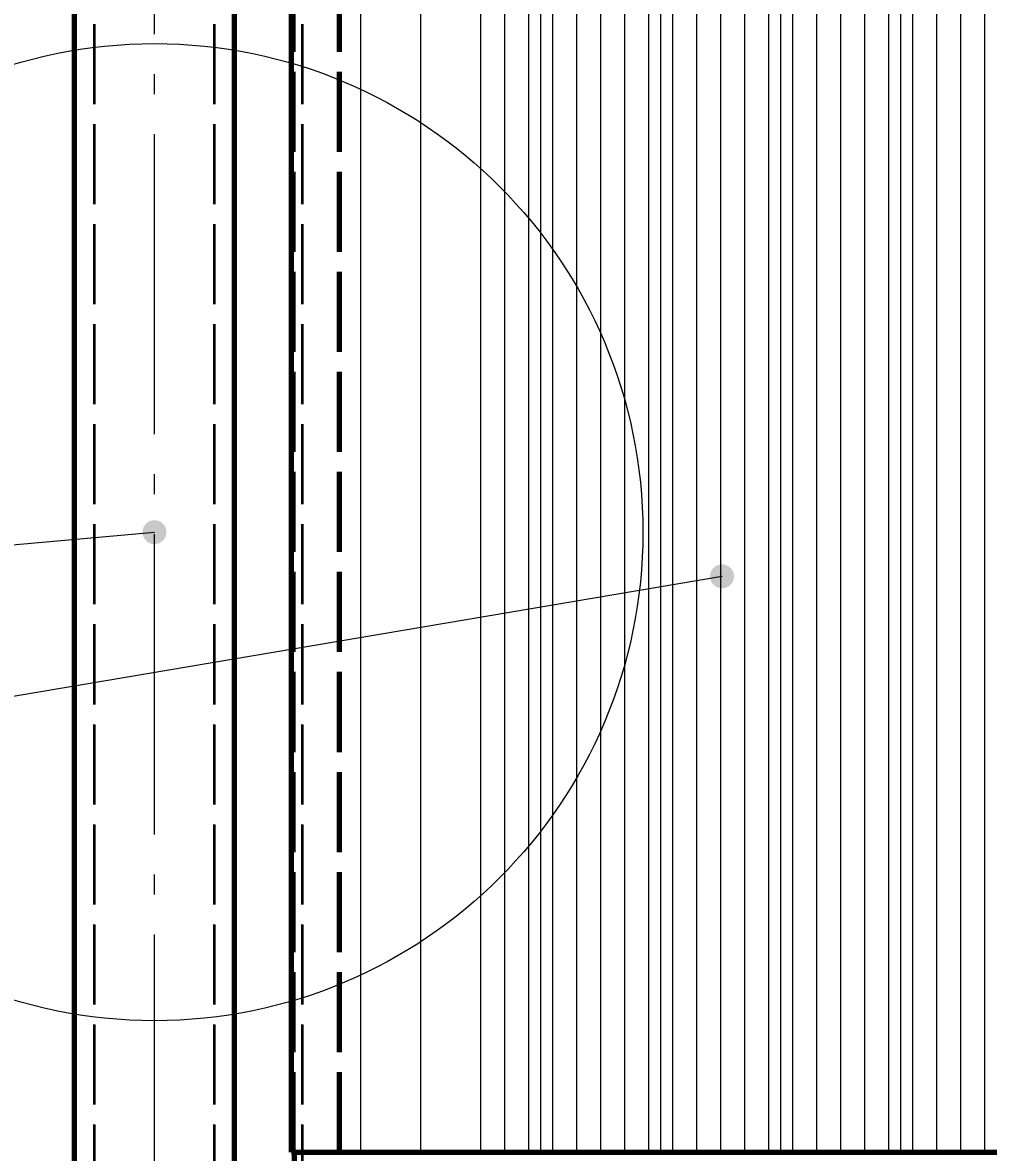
# Model space of a CAD drawing. Header units: millimetres. Extents: x 0 to 2382, y 0 to 420.
# Drawn here: x 97.1 to 145.6, y 220.4 to 276.9 of the extents above; entities that cross this region are included whole.
import ezdxf

# ---------------------------------------------------------------- set-up
doc = ezdxf.new("R2010")
doc.units = ezdxf.units.MM
doc.linetypes.add('IRAM-E-TRAZOS', pattern=[5, 4, -1])
doc.linetypes.add('IRAM-F-TRAZO-PUNTO', pattern=[20, 15, -2, 1, -2])
for name, color, linetype, lineweight in [('01-VISIBLE', 7, 'CONTINUOUS', 70), ('02-OCULTA', 4, 'IRAM-E-TRAZOS', 35), ('03-EJE', 1, 'IRAM-F-TRAZO-PUNTO', 18), ('04-COTA', 3, 'CONTINUOUS', 18), ('05-RAYADO', 8, 'CONTINUOUS', 18), ('08-FINA', 5, 'CONTINUOUS', 18)]:
    doc.layers.add(name, color=color, linetype=linetype, lineweight=lineweight)
doc.styles.add('ISO3098', font='isocpeur.ttf')
doc.dimstyles.new('FLAMA-IRAM', dxfattribs={"dimtxt": 3.5, "dimasz": 3.5, "dimexe": 2, "dimexo": 1.5, "dimgap": 1, "dimtad": 1, "dimdec": 1, "dimtxsty": 'ISO3098', "dimblk": 'IRAM_FLECHA', "dimblk1": 'IRAM_FLECHA', "dimblk2": 'IRAM_FLECHA', "dimcen": 2.5, "dimclrd": 256, "dimclre": 256, "dimclrt": 256, "dimazin": 3, "dimtfac": 1, "dimtmove": 0, "dimatfit": 3, "dimlwd": 18, "dimlwe": 18})

# ---------------------------------------------------------------- blocks, each defined once
blk = doc.blocks.new('IRAM_FLECHA')
blk.add_solid([(0, 0), (-1, 0.125), (-1, -0.125)])

msp = doc.modelspace()

# ---------------------------------------------------------------- hatches: boundary and pattern name
at = {"layer": '05-RAYADO'}
h = msp.add_hatch(dxfattribs=at)
h.set_pattern_fill('ANSI31', scale=0.94488, angle=45)
h.paths.add_polyline_path([(203.364, 220.446), (203.364, 290.71), (113.013, 290.71), (113.013, 220.446)])
h = msp.add_hatch(dxfattribs=at)
h.set_pattern_fill('ANSI31', scale=0.377953, angle=45)
h.paths.add_polyline_path([(196.617, 220.446), (196.617, 290.71), (119.76, 290.71), (119.76, 220.446)])
at = {"layer": '08-FINA'}
h = msp.add_hatch(color=7, dxfattribs=at)
h.dxf.hatch_style = 1
edge = h.paths.add_edge_path()
edge.add_arc((103.688, 251.435), 0.6, 0, 360)
h = msp.add_hatch(color=7, dxfattribs=at)
h.dxf.hatch_style = 1
edge = h.paths.add_edge_path()
edge.add_arc((132.063, 249.228), 0.6, 0, 360)

# ---------------------------------------------------------------- linework, layer by layer
at = {"layer": '01-VISIBLE'}
for p, q in [((99.688, 192.828), (99.688, 325.041)), ((107.688, 192.828), (107.688, 291.098)), ((110.538, 220.446), (110.538, 290.71)), ((110.688, 218.946), (110.688, 220.446))]:
    msp.add_line(p, q, dxfattribs=at)
msp.add_lwpolyline([(110.538, 220.446), (110.788, 220.446), (111.039, 220.446), (111.289, 220.446), (111.539, 220.446), (111.789, 220.446), (112.039, 220.446), (112.289, 220.446), (112.539, 220.446), (112.79, 220.446), (113.04, 220.446), (113.29, 220.446), (113.54, 220.446), (113.79, 220.446), (114.04, 220.446), (114.29, 220.446), (114.54, 220.446), (114.791, 220.446), (115.041, 220.446), (115.291, 220.446), (115.541, 220.446), (115.791, 220.446), (116.041, 220.446), (116.291, 220.446), (116.541, 220.446), (116.792, 220.446), (117.042, 220.446), (117.292, 220.446), (117.542, 220.446), (117.792, 220.446), (118.042, 220.446), (118.292, 220.446), (118.543, 220.446), (118.793, 220.446), (119.043, 220.446), (119.293, 220.446), (119.543, 220.446), (119.793, 220.446), (120.043, 220.446), (120.293, 220.446), (120.544, 220.446), (120.794, 220.446), (121.044, 220.446), (121.294, 220.446), (121.544, 220.446), (121.794, 220.446), (122.044, 220.446), (122.295, 220.446), (122.545, 220.446), (122.795, 220.446), (123.045, 220.446), (123.295, 220.446), (123.545, 220.446), (123.795, 220.446), (124.045, 220.446), (124.296, 220.446), (124.546, 220.446), (124.796, 220.446), (125.046, 220.446), (125.296, 220.446), (125.546, 220.446), (125.796, 220.446), (126.046, 220.446), (126.297, 220.446), (126.547, 220.446), (126.797, 220.446), (127.047, 220.446), (127.297, 220.446), (127.547, 220.446), (127.797, 220.446), (128.048, 220.446), (128.298, 220.446), (128.548, 220.446), (128.798, 220.446), (129.048, 220.446), (129.298, 220.446), (129.548, 220.446), (129.798, 220.446), (130.049, 220.446), (130.299, 220.446), (130.549, 220.446), (130.799, 220.446), (131.049, 220.446), (131.299, 220.446), (131.549, 220.446), (131.799, 220.446), (132.05, 220.446), (132.3, 220.446), (132.55, 220.446), (132.8, 220.446), (133.05, 220.446), (133.3, 220.446), (133.55, 220.446), (133.801, 220.446), (134.051, 220.446), (134.301, 220.446), (134.551, 220.446), (134.801, 220.446), (135.051, 220.446), (135.301, 220.446), (135.551, 220.446), (135.802, 220.446), (136.052, 220.446), (136.302, 220.446), (136.552, 220.446), (136.802, 220.446), (137.052, 220.446), (137.302, 220.446), (137.553, 220.446), (137.803, 220.446), (138.053, 220.446), (138.303, 220.446), (138.553, 220.446), (138.803, 220.446), (139.053, 220.446), (139.303, 220.446), (139.554, 220.446), (139.804, 220.446), (140.054, 220.446), (140.304, 220.446), (140.554, 220.446), (140.804, 220.446), (141.054, 220.446), (141.304, 220.446), (141.555, 220.446), (141.805, 220.446), (142.055, 220.446), (142.305, 220.446), (142.555, 220.446), (142.805, 220.446), (143.055, 220.446), (143.306, 220.446), (143.556, 220.446), (143.806, 220.446), (144.056, 220.446), (144.306, 220.446), (144.556, 220.446), (144.806, 220.446), (145.056, 220.446), (145.307, 220.446), (145.557, 220.446), (145.807, 220.446)], dxfattribs=at)
at = {"layer": '02-OCULTA'}
for p, q in [((100.688, 192.828), (100.688, 325.041)), ((106.688, 192.828), (106.688, 325.041)), ((111.088, 167.828), (111.088, 313.328)), ((110.688, 220.446), (110.688, 290.71)), ((110.688, 220.446), (110.688, 290.71)), ((112.87, 220.446), (112.87, 290.71)), ((113.013, 220.446), (113.013, 290.71)), ((113.013, 220.446), (112.87, 220.446))]:
    msp.add_line(p, q, dxfattribs=at)
for points in [[(112.87, 220.446), (112.611, 220.446), (112.352, 220.446), (112.093, 220.446), (111.834, 220.446), (111.575, 220.446), (111.316, 220.446), (111.057, 220.446), (110.797, 220.446), (110.538, 220.446)], [(113.013, 220.446), (112.755, 220.446), (112.497, 220.446), (112.238, 220.446), (111.98, 220.446), (111.722, 220.446), (111.463, 220.446), (111.205, 220.446), (110.947, 220.446), (110.688, 220.446)], [(110.688, 220.446), (110.938, 220.446), (111.188, 220.446), (111.438, 220.446), (111.688, 220.446), (111.938, 220.446), (112.188, 220.446), (112.438, 220.446), (112.688, 220.446), (112.938, 220.446), (113.188, 220.446), (113.438, 220.446), (113.688, 220.446), (113.938, 220.446), (114.188, 220.446), (114.438, 220.446), (114.688, 220.446), (114.938, 220.446), (115.188, 220.446), (115.438, 220.446), (115.688, 220.446), (115.938, 220.446), (116.188, 220.446), (116.438, 220.446), (116.688, 220.446), (116.938, 220.446), (117.188, 220.446), (117.438, 220.446), (117.688, 220.446), (117.938, 220.446), (118.188, 220.446), (118.438, 220.446), (118.688, 220.446), (118.938, 220.446), (119.188, 220.446), (119.438, 220.446), (119.688, 220.446), (119.938, 220.446), (120.188, 220.446), (120.438, 220.446), (120.688, 220.446), (120.938, 220.446), (121.188, 220.446), (121.438, 220.446), (121.688, 220.446), (121.938, 220.446), (122.188, 220.446), (122.438, 220.446), (122.688, 220.446), (122.938, 220.446), (123.188, 220.446), (123.438, 220.446), (123.688, 220.446), (123.938, 220.446), (124.188, 220.446), (124.438, 220.446), (124.688, 220.446), (124.938, 220.446), (125.188, 220.446), (125.438, 220.446), (125.688, 220.446), (125.938, 220.446), (126.188, 220.446), (126.438, 220.446), (126.688, 220.446), (126.938, 220.446), (127.188, 220.446), (127.438, 220.446), (127.688, 220.446), (127.938, 220.446), (128.188, 220.446), (128.438, 220.446), (128.688, 220.446), (128.938, 220.446), (129.188, 220.446), (129.438, 220.446), (129.688, 220.446), (129.938, 220.446), (130.188, 220.446), (130.438, 220.446), (130.688, 220.446), (130.938, 220.446), (131.188, 220.446), (131.438, 220.446), (131.688, 220.446), (131.938, 220.446), (132.188, 220.446), (132.438, 220.446), (132.688, 220.446), (132.938, 220.446), (133.188, 220.446), (133.438, 220.446), (133.688, 220.446), (133.938, 220.446), (134.188, 220.446), (134.438, 220.446), (134.688, 220.446), (134.938, 220.446), (135.188, 220.446), (135.438, 220.446), (135.688, 220.446), (135.938, 220.446), (136.188, 220.446), (136.438, 220.446), (136.688, 220.446), (136.938, 220.446), (137.188, 220.446), (137.438, 220.446), (137.688, 220.446), (137.938, 220.446), (138.188, 220.446), (138.438, 220.446), (138.688, 220.446), (138.938, 220.446), (139.188, 220.446), (139.438, 220.446), (139.688, 220.446), (139.938, 220.446), (140.188, 220.446), (140.438, 220.446), (140.688, 220.446), (140.938, 220.446), (141.188, 220.446), (141.438, 220.446), (141.688, 220.446), (141.938, 220.446), (142.188, 220.446), (142.438, 220.446), (142.688, 220.446), (142.938, 220.446), (143.188, 220.446), (143.438, 220.446), (143.688, 220.446), (143.938, 220.446), (144.188, 220.446), (144.438, 220.446), (144.688, 220.446), (144.938, 220.446), (145.188, 220.446), (145.438, 220.446), (145.688, 220.446)]]:
    msp.add_lwpolyline(points, dxfattribs=at)
at = {"layer": '03-EJE'}
msp.add_line((103.688, 176.328), (103.688, 326.541), dxfattribs=at)
at = {"layer": '08-FINA'}
for p, q in [((70.173, 248.452), (103.688, 251.435)), ((70.132, 238.763), (132.063, 249.228))]:
    msp.add_line(p, q, dxfattribs=at)
msp.add_circle((103.688, 251.435), 24.417, dxfattribs=at)

# ---------------------------------------------------------------- dimensions: what is measured, and where the dimension line sits
at = {"layer": '04-COTA'}
for base, p1, p2 in [((75.188, 167.828), (97.188, 167.828), (97.188, 374.971)), ((86.188, 167.828), (110.688, 167.828), (155.188, 352.366))]:
    msp.add_linear_dim(base=base, p1=p1, p2=p2, angle=90, dimstyle='FLAMA-IRAM', override={"dimlfac": 2}, dxfattribs=at).render()

doc.saveas('drawing.dxf')
